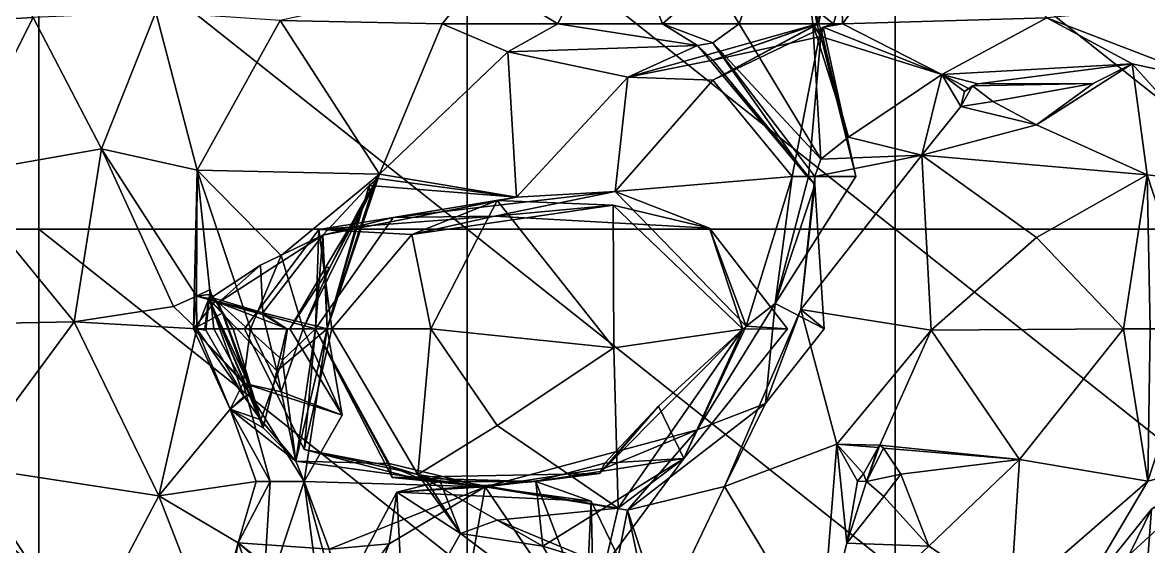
# Model space of a CAD drawing. Extents: x 290083 to 295691, y 4553739 to 4561622.
# Drawn here: x 295018.1 to 295149.6, y 4559629.9 to 4559691.1 of the extents above; entities that cross this region are included whole.
import ezdxf

# ---------------------------------------------------------------- set-up
doc = ezdxf.new("R2010")
doc.units = 0
doc.layers.add('Au_ppm_Pref_-_0_3', color=7, linetype='CONTINUOUS')

msp = doc.modelspace()

# ---------------------------------------------------------------- linework, layer by layer
at = {"layer": 'Au_ppm_Pref_-_0_3'}
for points in [[(295108.16, 4559709.16, 1875.2), (295098.71, 4559696.08, 1878.55), (295101.76, 4559690.91, 1878.26)], [(295108.16, 4559709.16, 1875.2), (295101.76, 4559690.91, 1878.26), (295110.38, 4559690.91, 1876.83)], [(295110.92, 4559691.46, 1870.89), (295108.16, 4559709.16, 1875.2), (295110.86, 4559690.91, 1871.1)], [(295110.38, 4559690.91, 1876.83), (295110.86, 4559690.91, 1871.1), (295108.16, 4559709.16, 1875.2)], [(295113.86, 4559690.91, 1870.89), (295126.41, 4559708.21, 1871.46), (295113.75, 4559694.36, 1870.89)], [(295113.86, 4559690.91, 1870.89), (295137.72, 4559691.59, 1871.8), (295126.41, 4559708.21, 1871.46)], [(295020, 4559706.61, 1878.45), (295020, 4559666.93, 1883.11), (294970, 4559666.93, 1874.71)], [(294971.25, 4559706.61, 1863.97), (295020, 4559706.61, 1878.45), (294970, 4559666.93, 1874.71)], [(295020, 4559706.61, 1878.45), (295070, 4559706.61, 1882.88), (295070, 4559666.93, 1893.68)], [(295070, 4559666.93, 1893.68), (295020, 4559666.93, 1883.11), (295020, 4559706.61, 1878.45)], [(295070, 4559706.61, 1882.88), (295120, 4559706.61, 1879.09), (295120, 4559666.93, 1892.33)], [(295120, 4559666.93, 1892.33), (295070, 4559666.93, 1893.68), (295070, 4559706.61, 1882.88)], [(295120, 4559706.61, 1879.09), (295170, 4559706.61, 1889.32), (295170, 4559666.93, 1887.9)], [(295170, 4559666.93, 1887.9), (295120, 4559666.93, 1892.33), (295120, 4559706.61, 1879.09)], [(295087.45, 4559704.85, 1876.02), (295071.58, 4559696.44, 1877.76), (295080.62, 4559690.91, 1880.18)], [(295080.62, 4559690.91, 1880.18), (295092.81, 4559690.91, 1879.6), (295087.45, 4559704.85, 1876.02)], [(295087.45, 4559704.85, 1876.02), (295092.81, 4559690.91, 1879.6), (295098.71, 4559696.08, 1878.55)], [(295019.33, 4559691.63, 1865.77), (295012.73, 4559701.17, 1863.47), (295006.25, 4559690.91, 1859.58)], [(295067.1, 4559690.91, 1879.85), (295071.58, 4559696.44, 1877.76), (295048.18, 4559691.3, 1876.86)], [(295080.62, 4559690.91, 1880.18), (295071.58, 4559696.44, 1877.76), (295067.1, 4559690.91, 1879.85)], [(295101.76, 4559690.91, 1878.26), (295098.71, 4559696.08, 1878.55), (295092.81, 4559690.91, 1879.6)], [(295020.95, 4559693.14, 1852.82), (295003.11, 4559687.31, 1854.47), (295023.41, 4559693.88, 1853.16)], [(295003.11, 4559687.31, 1854.47), (295012.93, 4559692.42, 1857.06), (295023.41, 4559693.88, 1853.16)], [(295113.75, 4559694.36, 1870.89), (295111.31, 4559692.07, 1870.5), (295112.8, 4559690.91, 1870.18)], [(295113.86, 4559690.91, 1870.89), (295113.75, 4559694.36, 1870.89), (295112.8, 4559690.91, 1870.18)], [(295020.95, 4559693.14, 1852.82), (295015.11, 4559691.68, 1849.06), (295003.11, 4559687.31, 1854.47)], [(295033.66, 4559692.27, 1871.47), (295019.33, 4559691.63, 1865.77), (295027.31, 4559676.31, 1870.07)], [(295027.31, 4559676.31, 1870.07), (295038.49, 4559673.8, 1875.28), (295033.66, 4559692.27, 1871.47)], [(295033.66, 4559692.27, 1871.47), (295038.49, 4559673.8, 1875.28), (295048.18, 4559691.3, 1876.86)], [(295110.92, 4559691.46, 1870.89), (295111.06, 4559690.91, 1870.77), (295111.31, 4559692.07, 1870.5)], [(295111.31, 4559692.07, 1870.5), (295111.06, 4559690.91, 1870.77), (295112.8, 4559690.91, 1870.18)], [(295137.72, 4559691.59, 1871.8), (295156.97, 4559684.21, 1870.89), (295154.1, 4559693.06, 1865.71)], [(295010.01, 4559673.27, 1865.87), (295019.33, 4559691.63, 1865.77), (295006.25, 4559690.91, 1859.58)], [(295010.01, 4559673.27, 1865.87), (295027.31, 4559676.31, 1870.07), (295019.33, 4559691.63, 1865.77)], [(295048.18, 4559691.3, 1876.86), (295038.49, 4559673.8, 1875.28), (295059.79, 4559673.34, 1877.34)], [(295067.1, 4559690.91, 1879.85), (295048.18, 4559691.3, 1876.86), (295059.79, 4559673.34, 1877.34)], [(295074.76, 4559687.62, 1877.34), (295067.1, 4559690.91, 1879.85), (295059.79, 4559673.34, 1877.34)], [(295074.76, 4559687.62, 1877.34), (295080.62, 4559690.91, 1880.18), (295067.1, 4559690.91, 1879.85)], [(295080.62, 4559690.91, 1880.18), (295074.76, 4559687.62, 1877.34), (295096.9, 4559688.36, 1876.83)], [(295080.62, 4559690.91, 1880.18), (295096.9, 4559688.36, 1876.83), (295092.81, 4559690.91, 1879.6)], [(295098.71, 4559686.64, 1875.4), (295088.76, 4559684.69, 1871.71), (295110.91, 4559690.91, 1870.89)], [(295110.91, 4559690.91, 1870.89), (295088.76, 4559684.69, 1871.71), (295098.71, 4559684.32, 1867.14)], [(295098.71, 4559688.67, 1877.58), (295092.81, 4559690.91, 1879.6), (295096.9, 4559688.36, 1876.83)], [(295098.71, 4559688.67, 1877.58), (295101.76, 4559690.91, 1878.26), (295092.81, 4559690.91, 1879.6)], [(295098.71, 4559688.67, 1877.58), (295111.31, 4559675.11, 1877.5), (295101.76, 4559690.91, 1878.26)], [(295111.31, 4559689.4, 1871.39), (295098.71, 4559686.64, 1875.4), (295110.86, 4559690.91, 1871.1)], [(295098.71, 4559686.64, 1875.4), (295110.91, 4559690.91, 1870.89), (295110.86, 4559690.91, 1871.1)], [(295110.91, 4559690.91, 1870.89), (295098.71, 4559684.32, 1867.14), (295111.06, 4559690.91, 1870.77)], [(295111.31, 4559690.35, 1870.7), (295111.06, 4559690.91, 1870.77), (295098.71, 4559684.32, 1867.14)], [(295111.31, 4559675.11, 1877.5), (295110.38, 4559690.91, 1876.83), (295101.76, 4559690.91, 1878.26)], [(295111.31, 4559675.11, 1877.5), (295114.54, 4559677.67, 1876.83), (295110.38, 4559690.91, 1876.83)], [(295111.31, 4559689.4, 1871.39), (295110.86, 4559690.91, 1871.1), (295110.38, 4559690.91, 1876.83)], [(295111.31, 4559689.4, 1871.39), (295110.38, 4559690.91, 1876.83), (295114.54, 4559677.67, 1876.83)], [(295110.92, 4559691.46, 1870.89), (295110.86, 4559690.91, 1871.1), (295110.91, 4559690.91, 1870.89)], [(295110.92, 4559691.46, 1870.89), (295110.91, 4559690.91, 1870.89), (295111.06, 4559690.91, 1870.77)], [(295112.8, 4559690.91, 1870.18), (295111.06, 4559690.91, 1870.77), (295111.31, 4559690.35, 1870.7)], [(295111.59, 4559690.51, 1870.89), (295112.8, 4559690.91, 1870.18), (295111.31, 4559690.35, 1870.7)], [(295113.86, 4559690.91, 1870.89), (295111.59, 4559690.51, 1870.89), (295125.46, 4559684.99, 1875.58)], [(295113.86, 4559690.91, 1870.89), (295112.8, 4559690.91, 1870.18), (295111.59, 4559690.51, 1870.89)], [(295113.86, 4559690.91, 1870.89), (295125.46, 4559684.99, 1875.58), (295137.72, 4559691.59, 1871.8)], [(295137.72, 4559691.59, 1871.8), (295125.46, 4559684.99, 1875.58), (295147.67, 4559686.22, 1875.94)], [(295137.72, 4559691.59, 1871.8), (295147.67, 4559686.22, 1875.94), (295156.97, 4559684.21, 1870.89)], [(295111.31, 4559690.35, 1870.7), (295098.71, 4559684.32, 1867.14), (295107.96, 4559673.09, 1866.53)], [(295111.31, 4559689.4, 1871.39), (295109.89, 4559673.09, 1876.16), (295098.71, 4559686.64, 1875.4)], [(295111.31, 4559690.35, 1870.7), (295107.96, 4559673.09, 1866.53), (295115.41, 4559673.09, 1870.89)], [(295111.31, 4559689.4, 1871.39), (295115.41, 4559673.09, 1870.89), (295109.89, 4559673.09, 1876.16)], [(295111.31, 4559689.4, 1871.39), (295125.46, 4559684.99, 1875.58), (295111.59, 4559690.51, 1870.89)], [(295111.31, 4559689.4, 1871.39), (295111.59, 4559690.51, 1870.89), (295115.41, 4559673.09, 1870.89)], [(295111.31, 4559690.35, 1870.7), (295115.41, 4559673.09, 1870.89), (295111.59, 4559690.51, 1870.89)], [(295111.31, 4559689.4, 1871.39), (295114.54, 4559677.67, 1876.83), (295125.46, 4559684.99, 1875.58)], [(295074.76, 4559687.62, 1877.34), (295088.76, 4559684.69, 1871.71), (295096.9, 4559688.36, 1876.83)], [(295098.71, 4559686.64, 1875.4), (295096.9, 4559688.36, 1876.83), (295088.76, 4559684.69, 1871.71)], [(295098.71, 4559688.67, 1877.58), (295096.9, 4559688.36, 1876.83), (295109.73, 4559673.09, 1876.83)], [(295109.73, 4559673.09, 1876.83), (295096.9, 4559688.36, 1876.83), (295098.71, 4559686.64, 1875.4)], [(295098.71, 4559688.67, 1877.58), (295110.62, 4559673.09, 1877.15), (295111.31, 4559675.11, 1877.5)], [(295098.71, 4559688.67, 1877.58), (295109.73, 4559673.09, 1876.83), (295110.62, 4559673.09, 1877.15)], [(295074.76, 4559687.62, 1877.34), (295059.79, 4559673.34, 1877.34), (295075.78, 4559670.65, 1871.12)], [(295074.76, 4559687.62, 1877.34), (295075.78, 4559670.65, 1871.12), (295088.76, 4559684.69, 1871.71)], [(295109.73, 4559673.09, 1876.83), (295098.71, 4559686.64, 1875.4), (295109.89, 4559673.09, 1876.16)], [(295129.65, 4559683.91, 1876.27), (295147.67, 4559686.22, 1875.94), (295125.46, 4559684.99, 1875.58)], [(295129.65, 4559683.91, 1876.27), (295143.12, 4559683.93, 1876.83), (295147.67, 4559686.22, 1875.94)], [(295143.12, 4559683.93, 1876.83), (295136.51, 4559679.09, 1878.83), (295147.67, 4559686.22, 1875.94)], [(295149.44, 4559673.28, 1882.99), (295147.67, 4559686.22, 1875.94), (295136.51, 4559679.09, 1878.83)], [(295149.44, 4559673.28, 1882.99), (295160.37, 4559672.07, 1876.76), (295147.67, 4559686.22, 1875.94)], [(295156.97, 4559684.21, 1870.89), (295147.67, 4559686.22, 1875.94), (295160.37, 4559672.07, 1876.76)], [(295088.76, 4559684.69, 1871.71), (295075.78, 4559670.65, 1871.12), (295087.31, 4559671.31, 1865.11)], [(295088.76, 4559684.69, 1871.71), (295087.31, 4559671.31, 1865.11), (295098.71, 4559684.32, 1867.14)], [(295098.71, 4559684.32, 1867.14), (295087.31, 4559671.31, 1865.11), (295107.96, 4559673.09, 1866.53)], [(295125.46, 4559684.99, 1875.58), (295114.54, 4559677.67, 1876.83), (295123.13, 4559675.56, 1882.93)], [(295123.13, 4559675.56, 1882.93), (295127.68, 4559681.23, 1878.17), (295125.46, 4559684.99, 1875.58)], [(295125.46, 4559684.99, 1875.58), (295127.68, 4559681.23, 1878.17), (295128.08, 4559682.98, 1876.81)], [(295128.08, 4559682.98, 1876.81), (295128.64, 4559683.29, 1876.52), (295125.46, 4559684.99, 1875.58)], [(295128.64, 4559683.29, 1876.52), (295129.65, 4559683.91, 1876.27), (295125.46, 4559684.99, 1875.58)], [(295128.08, 4559682.98, 1876.81), (295127.68, 4559681.23, 1878.17), (295129.02, 4559683.67, 1876.83)], [(295131.39, 4559681.82, 1877.33), (295129.02, 4559683.67, 1876.83), (295127.68, 4559681.23, 1878.17)], [(295128.64, 4559683.29, 1876.52), (295128.08, 4559682.98, 1876.81), (295129.02, 4559683.67, 1876.83)], [(295129.65, 4559683.91, 1876.27), (295128.64, 4559683.29, 1876.52), (295129.02, 4559683.67, 1876.83)], [(295143.12, 4559683.93, 1876.83), (295129.02, 4559683.67, 1876.83), (295131.39, 4559681.82, 1877.33)], [(295143.12, 4559683.93, 1876.83), (295129.65, 4559683.91, 1876.27), (295129.02, 4559683.67, 1876.83)], [(295131.39, 4559681.82, 1877.33), (295136.51, 4559679.09, 1878.83), (295143.12, 4559683.93, 1876.83)], [(295127.68, 4559681.23, 1878.17), (295136.51, 4559679.09, 1878.83), (295131.39, 4559681.82, 1877.33)], [(295123.13, 4559675.56, 1882.93), (295136.51, 4559679.09, 1878.83), (295127.68, 4559681.23, 1878.17)], [(295149.44, 4559673.28, 1882.99), (295136.51, 4559679.09, 1878.83), (295123.13, 4559675.56, 1882.93)], [(295114.54, 4559677.67, 1876.83), (295111.31, 4559675.11, 1877.5), (295123.13, 4559675.56, 1882.93)], [(295010.01, 4559673.27, 1865.87), (295024.1, 4559656.1, 1866.3), (295027.31, 4559676.31, 1870.07)], [(295035.71, 4559657.9, 1870.01), (295027.31, 4559676.31, 1870.07), (295024.1, 4559656.1, 1866.3)], [(295038.49, 4559673.8, 1875.28), (295027.31, 4559676.31, 1870.07), (295038.41, 4559659.09, 1870.89)], [(295038.41, 4559659.09, 1870.89), (295027.31, 4559676.31, 1870.07), (295035.71, 4559657.9, 1870.01)], [(295108.99, 4559657.55, 1883.37), (295124.2, 4559655.15, 1888.88), (295123.13, 4559675.56, 1882.93)], [(295108.99, 4559657.55, 1883.37), (295123.13, 4559675.56, 1882.93), (295110.62, 4559673.09, 1877.15)], [(295111.31, 4559675.11, 1877.5), (295110.62, 4559673.09, 1877.15), (295123.13, 4559675.56, 1882.93)], [(295149.44, 4559673.28, 1882.99), (295123.13, 4559675.56, 1882.93), (295136.51, 4559665.97, 1886.33)], [(295123.13, 4559675.56, 1882.93), (295124.2, 4559655.15, 1888.88), (295136.51, 4559665.97, 1886.33)], [(295038.49, 4559673.8, 1875.28), (295038.07, 4559655.28, 1872), (295040.44, 4559655.28, 1876.83)], [(295038.07, 4559655.28, 1872), (295038.49, 4559673.8, 1875.28), (295038.41, 4559659.09, 1870.89)], [(295059.79, 4559673.34, 1877.34), (295038.49, 4559673.8, 1875.28), (295048.31, 4559663.86, 1879.69)], [(295038.49, 4559673.8, 1875.28), (295040.44, 4559655.28, 1876.83), (295044.73, 4559655.28, 1878.51)], [(295038.49, 4559673.8, 1875.28), (295044.73, 4559655.28, 1878.51), (295048.31, 4559663.86, 1879.69)], [(295010.01, 4559673.27, 1865.87), (294997.33, 4559655.59, 1865.79), (295024.1, 4559656.1, 1866.3)], [(295059.79, 4559673.34, 1877.34), (295048.31, 4559663.86, 1879.69), (295050.87, 4559655.28, 1878.03)], [(295059.79, 4559673.34, 1877.34), (295050.87, 4559655.28, 1878.03), (295053.98, 4559662.46, 1877.43)], [(295053.67, 4559655.28, 1874.3), (295059.79, 4559673.34, 1877.34), (295057.65, 4559669.42, 1877.15)], [(295058.63, 4559670.57, 1876.6), (295059.79, 4559673.34, 1877.34), (295053.67, 4559655.28, 1874.3)], [(295053.98, 4559662.46, 1877.43), (295057.23, 4559668.93, 1877.21), (295059.79, 4559673.34, 1877.34)], [(295057.65, 4559669.42, 1877.15), (295059.79, 4559673.34, 1877.34), (295057.23, 4559668.93, 1877.21)], [(295075.78, 4559670.65, 1871.12), (295059.58, 4559672.85, 1876.84), (295058.57, 4559672.03, 1876.15)], [(295059.58, 4559672.85, 1876.84), (295058.63, 4559670.57, 1876.6), (295058.57, 4559672.03, 1876.15)], [(295059.79, 4559673.34, 1877.34), (295058.63, 4559670.57, 1876.6), (295059.41, 4559672.76, 1877.01)], [(295058.63, 4559670.57, 1876.6), (295059.58, 4559672.85, 1876.84), (295059.38, 4559672.83, 1876.96)], [(295058.63, 4559670.57, 1876.6), (295059.38, 4559672.83, 1876.96), (295059.41, 4559672.76, 1877.01)], [(295059.38, 4559672.83, 1876.96), (295059.53, 4559672.99, 1877), (295059.41, 4559672.76, 1877.01)], [(295059.43, 4559672.93, 1876.96), (295059.53, 4559672.99, 1877), (295059.38, 4559672.83, 1876.96)], [(295059.38, 4559672.83, 1876.96), (295059.58, 4559672.85, 1876.84), (295059.43, 4559672.93, 1876.96)], [(295059.46, 4559672.99, 1877.02), (295059.79, 4559673.34, 1877.34), (295059.41, 4559672.76, 1877.01)], [(295059.41, 4559672.76, 1877.01), (295059.53, 4559672.99, 1877), (295059.46, 4559672.99, 1877.02)], [(295059.58, 4559672.85, 1876.84), (295059.53, 4559672.99, 1877), (295059.43, 4559672.93, 1876.96)], [(295059.53, 4559672.99, 1877), (295059.79, 4559673.34, 1877.34), (295059.46, 4559672.99, 1877.02)], [(295059.58, 4559672.85, 1876.84), (295059.79, 4559673.34, 1877.34), (295059.53, 4559672.99, 1877)], [(295075.78, 4559670.65, 1871.12), (295059.79, 4559673.34, 1877.34), (295059.58, 4559672.85, 1876.84)], [(295102.58, 4559655.58, 1864.96), (295107.96, 4559673.09, 1866.53), (295087.31, 4559671.31, 1865.11)], [(295105.98, 4559658.24, 1871.51), (295107.96, 4559673.09, 1866.53), (295102.58, 4559655.58, 1864.96)], [(295110.61, 4559672.11, 1876.83), (295109.89, 4559673.09, 1876.16), (295105.98, 4559658.24, 1871.51)], [(295109.89, 4559673.09, 1876.16), (295115.41, 4559673.09, 1870.89), (295105.98, 4559658.24, 1871.51)], [(295105.98, 4559658.24, 1871.51), (295115.41, 4559673.09, 1870.89), (295107.96, 4559673.09, 1866.53)], [(295108.99, 4559657.55, 1883.37), (295110.62, 4559673.09, 1877.15), (295110.61, 4559672.11, 1876.83)], [(295110.62, 4559673.09, 1877.15), (295109.73, 4559673.09, 1876.83), (295110.61, 4559672.11, 1876.83)], [(295109.73, 4559673.09, 1876.83), (295109.89, 4559673.09, 1876.16), (295110.61, 4559672.11, 1876.83)], [(295149.44, 4559673.28, 1882.99), (295136.51, 4559665.97, 1886.33), (295146.68, 4559655.28, 1887.56)], [(295149.44, 4559673.28, 1882.99), (295146.68, 4559655.28, 1887.56), (295149.78, 4559655.28, 1882.77)], [(295149.44, 4559673.28, 1882.99), (295149.78, 4559655.28, 1882.77), (295155.32, 4559655.28, 1879.76)], [(295149.44, 4559673.28, 1882.99), (295155.32, 4559655.28, 1879.76), (295160.37, 4559672.07, 1876.76)], [(295053.16, 4559666.24, 1870.89), (295058.57, 4559672.03, 1876.15), (295053.67, 4559655.28, 1874.3)], [(295075.78, 4559670.65, 1871.12), (295058.57, 4559672.03, 1876.15), (295053.16, 4559666.24, 1870.89)], [(295053.67, 4559655.28, 1874.3), (295058.57, 4559672.03, 1876.15), (295058.63, 4559670.57, 1876.6)], [(295061.36, 4559668.3, 1865.01), (295087.31, 4559671.31, 1865.11), (295075.78, 4559670.65, 1871.12)], [(295087.31, 4559671.31, 1865.11), (295061.36, 4559668.3, 1865.01), (295073.19, 4559668.43, 1858.56)], [(295087.31, 4559671.31, 1865.11), (295073.19, 4559668.43, 1858.56), (295098.3, 4559667.03, 1858.9)], [(295102.58, 4559655.58, 1864.96), (295087.31, 4559671.31, 1865.11), (295098.3, 4559667.03, 1858.9)], [(295110.61, 4559672.11, 1876.83), (295105.98, 4559658.24, 1871.51), (295111.69, 4559655.28, 1876.83)], [(295108.99, 4559657.55, 1883.37), (295110.61, 4559672.11, 1876.83), (295111.69, 4559655.28, 1876.83)], [(295075.78, 4559670.65, 1871.12), (295053.16, 4559666.24, 1870.89), (295061.36, 4559668.3, 1865.01)], [(295065.79, 4559655.28, 1849.43), (295073.51, 4559670.28, 1848.07), (295063.57, 4559666.31, 1854.07)], [(295063.57, 4559666.31, 1854.07), (295073.51, 4559670.28, 1848.07), (295087.08, 4559669.73, 1853.19)], [(295063.57, 4559666.31, 1854.07), (295087.08, 4559669.73, 1853.19), (295073.19, 4559668.43, 1858.56)], [(295065.79, 4559655.28, 1849.43), (295087.14, 4559653.06, 1848.96), (295073.51, 4559670.28, 1848.07)], [(295098.3, 4559667.03, 1858.9), (295073.19, 4559668.43, 1858.56), (295087.08, 4559669.73, 1853.19)], [(295087.08, 4559669.73, 1853.19), (295073.51, 4559670.28, 1848.07), (295087.14, 4559653.06, 1848.96)], [(295098.3, 4559667.03, 1858.9), (295087.08, 4559669.73, 1853.19), (295102.21, 4559655.25, 1852.54)], [(295087.08, 4559669.73, 1853.19), (295087.14, 4559653.06, 1848.96), (295102.21, 4559655.25, 1852.54)], [(295053.16, 4559666.24, 1870.89), (295052.3, 4559655.28, 1865.01), (295061.36, 4559668.3, 1865.01)], [(295061.36, 4559668.3, 1865.01), (295052.3, 4559655.28, 1865.01), (295052.71, 4559666.88, 1859.01)], [(295061.36, 4559668.3, 1865.01), (295052.71, 4559666.88, 1859.01), (295073.19, 4559668.43, 1858.56)], [(295073.19, 4559668.43, 1858.56), (295052.71, 4559666.88, 1859.01), (295063.57, 4559666.31, 1854.07)], [(295053.67, 4559655.28, 1874.3), (295057.65, 4559669.42, 1877.15), (295053.46, 4559662.46, 1877.03)], [(295053.46, 4559662.46, 1877.03), (295057.65, 4559669.42, 1877.15), (295053.98, 4559662.46, 1877.43)], [(295057.65, 4559669.42, 1877.15), (295057.23, 4559668.93, 1877.21), (295053.98, 4559662.46, 1877.43)], [(294970, 4559666.93, 1874.71), (295020, 4559666.93, 1883.11), (295020, 4559627.24, 1884.66)], [(295020, 4559627.24, 1884.66), (294970, 4559627.24, 1877.68), (294970, 4559666.93, 1874.71)], [(295020, 4559666.93, 1883.11), (295070, 4559666.93, 1893.68), (295070, 4559627.24, 1888.21)], [(295070, 4559627.24, 1888.21), (295020, 4559627.24, 1884.66), (295020, 4559666.93, 1883.11)], [(295052.3, 4559655.28, 1865.01), (295044.01, 4559655.28, 1859.01), (295052.71, 4559666.88, 1859.01)], [(295052.71, 4559666.88, 1859.01), (295044.01, 4559655.28, 1859.01), (295054.22, 4559655.28, 1853.85)], [(295052.71, 4559666.88, 1859.01), (295054.22, 4559655.28, 1853.85), (295063.57, 4559666.31, 1854.07)], [(295070, 4559666.93, 1893.68), (295120, 4559666.93, 1892.33), (295120, 4559627.24, 1892)], [(295120, 4559627.24, 1892), (295070, 4559627.24, 1888.21), (295070, 4559666.93, 1893.68)], [(295107.44, 4559655.28, 1859.01), (295102.58, 4559655.58, 1864.96), (295098.3, 4559667.03, 1858.9)], [(295098.3, 4559667.03, 1858.9), (295102.21, 4559655.25, 1852.54), (295107.44, 4559655.28, 1859.01)], [(295120, 4559666.93, 1892.33), (295170, 4559666.93, 1887.9), (295170, 4559627.24, 1893.94)], [(295170, 4559627.24, 1893.94), (295120, 4559627.24, 1892), (295120, 4559666.93, 1892.33)], [(295040.98, 4559658.38, 1869.8), (295053.16, 4559666.24, 1870.89), (295045.89, 4559662.72, 1870.89)], [(295052.3, 4559655.28, 1865.01), (295053.16, 4559666.24, 1870.89), (295040.98, 4559658.38, 1869.8)], [(295045.89, 4559662.72, 1870.89), (295053.16, 4559666.24, 1870.89), (295046.15, 4559657.15, 1872.62)], [(295053.16, 4559666.24, 1870.89), (295053.67, 4559655.28, 1874.3), (295046.15, 4559657.15, 1872.62)], [(295065.79, 4559655.28, 1849.43), (295063.57, 4559666.31, 1854.07), (295054.22, 4559655.28, 1853.85)], [(295124.2, 4559655.15, 1888.88), (295146.68, 4559655.28, 1887.56), (295136.51, 4559665.97, 1886.33)], [(295048.31, 4559663.86, 1879.69), (295044.73, 4559655.28, 1878.51), (295050.87, 4559655.28, 1878.03)], [(295040.17, 4559658.95, 1870.34), (295040.98, 4559658.38, 1869.8), (295045.89, 4559662.72, 1870.89)], [(295040.17, 4559658.95, 1870.34), (295045.89, 4559662.72, 1870.89), (295046.15, 4559657.15, 1872.62)], [(295049.29, 4559655.28, 1876.83), (295053.98, 4559662.46, 1877.43), (295050.87, 4559655.28, 1878.03)], [(295049.29, 4559655.28, 1876.83), (295053.46, 4559662.46, 1877.03), (295053.98, 4559662.46, 1877.43)], [(295053.67, 4559655.28, 1874.3), (295053.46, 4559662.46, 1877.03), (295049.29, 4559655.28, 1876.83)], [(295038.41, 4559659.09, 1870.89), (295035.71, 4559657.9, 1870.01), (295038.45, 4559655.28, 1869.6)], [(295040.62, 4559658.54, 1871.38), (295038.07, 4559655.28, 1872), (295038.41, 4559659.09, 1870.89)], [(295038.41, 4559659.09, 1870.89), (295039.88, 4559658.81, 1870.34), (295040.02, 4559659.87, 1870.89)], [(295040.02, 4559659.87, 1870.89), (295040.11, 4559659.35, 1871.06), (295038.41, 4559659.09, 1870.89)], [(295040.11, 4559659.35, 1871.06), (295040.62, 4559658.54, 1871.38), (295038.41, 4559659.09, 1870.89)], [(295038.41, 4559659.09, 1870.89), (295039.81, 4559658.7, 1870.3), (295039.81, 4559658.71, 1870.3)], [(295038.45, 4559655.28, 1869.6), (295039.81, 4559658.7, 1870.3), (295038.41, 4559659.09, 1870.89)], [(295039.81, 4559658.71, 1870.3), (295039.84, 4559658.76, 1870.32), (295038.41, 4559659.09, 1870.89)], [(295039.84, 4559658.76, 1870.32), (295039.88, 4559658.81, 1870.34), (295038.41, 4559659.09, 1870.89)], [(295040.11, 4559659.35, 1871.06), (295040.02, 4559659.87, 1870.89), (295039.88, 4559658.72, 1870.32)], [(295040.02, 4559659.87, 1870.89), (295039.88, 4559658.81, 1870.34), (295039.88, 4559658.72, 1870.32)], [(295040.62, 4559658.54, 1871.38), (295040.11, 4559659.35, 1871.06), (295039.88, 4559658.72, 1870.32)], [(295035.71, 4559657.9, 1870.01), (295024.1, 4559656.1, 1866.3), (295038.45, 4559655.28, 1869.6)], [(295040.62, 4559658.54, 1871.38), (295041.49, 4559657.15, 1871.93), (295038.07, 4559655.28, 1872)], [(295039.38, 4559655.28, 1869.29), (295039.81, 4559658.7, 1870.3), (295038.45, 4559655.28, 1869.6)], [(295039.81, 4559658.7, 1870.3), (295039.38, 4559655.28, 1869.29), (295039.51, 4559655.12, 1869.29)], [(295039.81, 4559658.7, 1870.3), (295039.51, 4559655.12, 1869.29), (295039.88, 4559658.72, 1870.32)], [(295039.51, 4559655.12, 1869.29), (295043.95, 4559647.43, 1869.93), (295039.88, 4559658.72, 1870.32)], [(295039.84, 4559658.76, 1870.32), (295039.81, 4559658.71, 1870.3), (295039.88, 4559658.72, 1870.32)], [(295039.81, 4559658.71, 1870.3), (295039.81, 4559658.7, 1870.3), (295039.88, 4559658.72, 1870.32)], [(295039.88, 4559658.81, 1870.34), (295039.84, 4559658.76, 1870.32), (295039.88, 4559658.72, 1870.32)], [(295040.96, 4559658.38, 1869.81), (295040.17, 4559658.95, 1870.34), (295039.88, 4559658.72, 1870.32)], [(295040.17, 4559658.95, 1870.34), (295046.15, 4559657.15, 1872.62), (295039.88, 4559658.72, 1870.32)], [(295045.91, 4559644.65, 1870.35), (295040.96, 4559658.38, 1869.81), (295039.88, 4559658.72, 1870.32)], [(295044.89, 4559648.01, 1871.66), (295039.88, 4559658.72, 1870.32), (295046.19, 4559643.73, 1871.05)], [(295044.89, 4559648.01, 1871.66), (295041.49, 4559657.15, 1871.93), (295039.88, 4559658.72, 1870.32)], [(295047.78, 4559650.4, 1872.53), (295046.19, 4559643.73, 1871.05), (295039.88, 4559658.72, 1870.32)], [(295039.88, 4559658.72, 1870.32), (295046.16, 4559656.97, 1872.68), (295047.78, 4559650.4, 1872.53)], [(295046.15, 4559657.15, 1872.62), (295046.16, 4559656.97, 1872.68), (295039.88, 4559658.72, 1870.32)], [(295043.95, 4559647.43, 1869.93), (295045.91, 4559644.65, 1870.35), (295039.88, 4559658.72, 1870.32)], [(295041.49, 4559657.15, 1871.93), (295040.62, 4559658.54, 1871.38), (295039.88, 4559658.72, 1870.32)], [(295040.96, 4559658.38, 1869.81), (295040.98, 4559658.38, 1869.8), (295040.17, 4559658.95, 1870.34)], [(295040.96, 4559658.38, 1869.81), (295049.05, 4559655.28, 1866.09), (295040.98, 4559658.38, 1869.8)], [(295048.44, 4559651.64, 1867.29), (295049.05, 4559655.28, 1866.09), (295040.96, 4559658.38, 1869.81)], [(295045.91, 4559644.65, 1870.35), (295048.44, 4559651.64, 1867.29), (295040.96, 4559658.38, 1869.81)], [(295049.05, 4559655.28, 1866.09), (295052.3, 4559655.28, 1865.01), (295040.98, 4559658.38, 1869.8)], [(295096.89, 4559643.48, 1872.04), (295104.85, 4559646.58, 1876.83), (295105.98, 4559658.24, 1871.51)], [(295096.89, 4559643.48, 1872.04), (295105.98, 4559658.24, 1871.51), (295102.58, 4559655.58, 1864.96)], [(295104.85, 4559646.58, 1876.83), (295111.69, 4559655.28, 1876.83), (295105.98, 4559658.24, 1871.51)], [(295041.49, 4559657.15, 1871.93), (295042.69, 4559655.28, 1872.68), (295038.07, 4559655.28, 1872)], [(295042.69, 4559655.28, 1872.68), (295041.49, 4559657.15, 1871.93), (295044.89, 4559648.01, 1871.66)], [(295046.15, 4559657.15, 1872.62), (295048.94, 4559655.28, 1873.6), (295046.16, 4559656.97, 1872.68)], [(295053.67, 4559655.28, 1874.3), (295048.94, 4559655.28, 1873.6), (295046.15, 4559657.15, 1872.62)], [(295048.94, 4559655.28, 1873.6), (295047.78, 4559650.4, 1872.53), (295046.16, 4559656.97, 1872.68)], [(295100.07, 4559636.86, 1882.61), (295113.18, 4559641.82, 1886.37), (295108.99, 4559657.55, 1883.37)], [(295108.99, 4559657.55, 1883.37), (295104.85, 4559646.58, 1876.83), (295100.07, 4559636.86, 1882.61)], [(295108.99, 4559657.55, 1883.37), (295111.69, 4559655.28, 1876.83), (295104.85, 4559646.58, 1876.83)], [(295108.99, 4559657.55, 1883.37), (295113.18, 4559641.82, 1886.37), (295124.2, 4559655.15, 1888.88)], [(295024.1, 4559656.1, 1866.3), (294997.33, 4559655.59, 1865.79), (295011.62, 4559639.21, 1864.14)], [(295033.99, 4559635.78, 1866.27), (295024.1, 4559656.1, 1866.3), (295011.62, 4559639.21, 1864.14)], [(295033.99, 4559635.78, 1866.27), (295038.45, 4559655.28, 1869.6), (295024.1, 4559656.1, 1866.3)], [(295033.99, 4559635.78, 1866.27), (295042.34, 4559645.91, 1870.89), (295038.45, 4559655.28, 1869.6)], [(295042.69, 4559655.28, 1872.68), (295044.89, 4559648.01, 1871.66), (295038.07, 4559655.28, 1872)], [(295042.34, 4559645.91, 1870.89), (295038.07, 4559655.28, 1872), (295044.89, 4559648.01, 1871.66)], [(295042.34, 4559645.91, 1870.89), (295043.84, 4559648.96, 1876.83), (295038.07, 4559655.28, 1872)], [(295040.44, 4559655.28, 1876.83), (295038.07, 4559655.28, 1872), (295043.84, 4559648.96, 1876.83)], [(295038.45, 4559655.28, 1869.6), (295039.51, 4559655.12, 1869.29), (295039.38, 4559655.28, 1869.29)], [(295038.45, 4559655.28, 1869.6), (295043.95, 4559647.43, 1869.93), (295039.51, 4559655.12, 1869.29)], [(295042.34, 4559645.91, 1870.89), (295043.95, 4559647.43, 1869.93), (295038.45, 4559655.28, 1869.6)], [(295043.84, 4559648.96, 1876.83), (295044.73, 4559655.28, 1878.51), (295040.44, 4559655.28, 1876.83)], [(295043.84, 4559648.96, 1876.83), (295048.31, 4559647.95, 1879.27), (295044.73, 4559655.28, 1878.51)], [(295052.3, 4559655.28, 1865.01), (295050.96, 4559641.21, 1859.01), (295044.01, 4559655.28, 1859.01)], [(295044.01, 4559655.28, 1859.01), (295050.96, 4559641.21, 1859.01), (295054.22, 4559655.28, 1853.85)], [(295048.31, 4559647.95, 1879.27), (295050.87, 4559655.28, 1878.03), (295044.73, 4559655.28, 1878.51)], [(295053.67, 4559655.28, 1874.3), (295047.78, 4559650.4, 1872.53), (295048.94, 4559655.28, 1873.6)], [(295049.99, 4559639.83, 1870.89), (295047.78, 4559650.4, 1872.53), (295053.67, 4559655.28, 1874.3)], [(295055.43, 4559645.21, 1876.83), (295050.87, 4559655.28, 1878.03), (295048.31, 4559647.95, 1879.27)], [(295052.3, 4559655.28, 1865.01), (295049.05, 4559655.28, 1866.09), (295048.44, 4559651.64, 1867.29)], [(295049.99, 4559639.83, 1870.89), (295052.3, 4559655.28, 1865.01), (295048.44, 4559651.64, 1867.29)], [(295053.67, 4559655.28, 1874.3), (295049.29, 4559655.28, 1876.83), (295055.43, 4559645.21, 1876.83)], [(295055.43, 4559645.21, 1876.83), (295049.29, 4559655.28, 1876.83), (295050.87, 4559655.28, 1878.03)], [(295060.91, 4559639.56, 1865.65), (295052.3, 4559655.28, 1865.01), (295049.99, 4559639.83, 1870.89)], [(295053.67, 4559655.28, 1874.3), (295050.98, 4559637.46, 1872.15), (295049.99, 4559639.83, 1870.89)], [(295060.91, 4559639.31, 1864.33), (295050.96, 4559641.21, 1859.01), (295052.3, 4559655.28, 1865.01)], [(295050.96, 4559641.21, 1859.01), (295064.25, 4559638.27, 1853.77), (295054.22, 4559655.28, 1853.85)], [(295053.67, 4559655.28, 1874.3), (295055.43, 4559645.21, 1876.83), (295050.98, 4559637.46, 1872.15)], [(295060.91, 4559639.56, 1865.65), (295061.25, 4559637.93, 1864.95), (295052.3, 4559655.28, 1865.01)], [(295061.25, 4559637.93, 1864.95), (295060.91, 4559639.31, 1864.33), (295052.3, 4559655.28, 1865.01)], [(295065.79, 4559655.28, 1849.43), (295054.22, 4559655.28, 1853.85), (295064.25, 4559638.27, 1853.77)], [(295065.79, 4559655.28, 1849.43), (295064.25, 4559638.27, 1853.77), (295073.51, 4559644.01, 1849.31)], [(295065.79, 4559655.28, 1849.43), (295073.51, 4559644.01, 1849.31), (295087.14, 4559653.06, 1848.96)], [(295102.58, 4559655.58, 1864.96), (295092.34, 4559646.27, 1864.95), (295086.11, 4559639.02, 1865.47)], [(295102.58, 4559655.58, 1864.96), (295086.11, 4559639.02, 1865.47), (295096.89, 4559643.48, 1872.04)], [(295087.14, 4559653.06, 1848.96), (295087.64, 4559634.34, 1852.02), (295102.21, 4559655.25, 1852.54)], [(295095.33, 4559640.16, 1858.54), (295102.21, 4559655.25, 1852.54), (295087.64, 4559634.34, 1852.02)], [(295095.33, 4559640.16, 1858.54), (295092.34, 4559646.27, 1864.95), (295102.58, 4559655.58, 1864.96)], [(295095.33, 4559640.16, 1858.54), (295102.58, 4559655.58, 1864.96), (295107.44, 4559655.28, 1859.01)], [(295095.33, 4559640.16, 1858.54), (295107.44, 4559655.28, 1859.01), (295102.21, 4559655.25, 1852.54)], [(295124.2, 4559655.15, 1888.88), (295113.18, 4559641.82, 1886.37), (295118.22, 4559641.7, 1886.54)], [(295124.2, 4559655.15, 1888.88), (295118.22, 4559641.7, 1886.54), (295134.51, 4559640.04, 1886.9)], [(295124.2, 4559655.15, 1888.88), (295134.51, 4559640.04, 1886.9), (295146.68, 4559655.28, 1887.56)], [(295149.5, 4559637.49, 1882.79), (295146.68, 4559655.28, 1887.56), (295134.51, 4559640.04, 1886.9)], [(295149.5, 4559637.49, 1882.79), (295149.78, 4559655.28, 1882.77), (295146.68, 4559655.28, 1887.56)], [(295159.6, 4559640.1, 1875.62), (295155.32, 4559655.28, 1879.76), (295149.5, 4559637.49, 1882.79)], [(295155.32, 4559655.28, 1879.76), (295149.78, 4559655.28, 1882.77), (295149.5, 4559637.49, 1882.79)], [(295087.14, 4559653.06, 1848.96), (295073.51, 4559644.01, 1849.31), (295087.64, 4559634.34, 1852.02)], [(295049.99, 4559639.83, 1870.89), (295048.44, 4559651.64, 1867.29), (295045.91, 4559644.65, 1870.35)], [(295049.99, 4559639.83, 1870.89), (295046.19, 4559643.73, 1871.05), (295047.78, 4559650.4, 1872.53)], [(295042.34, 4559645.91, 1870.89), (295047.02, 4559637.46, 1871.49), (295043.84, 4559648.96, 1876.83)], [(295050.98, 4559637.46, 1872.15), (295055.43, 4559645.21, 1876.83), (295043.84, 4559648.96, 1876.83)], [(295050.98, 4559637.46, 1872.15), (295043.84, 4559648.96, 1876.83), (295047.02, 4559637.46, 1871.49)], [(295055.43, 4559645.21, 1876.83), (295048.31, 4559647.95, 1879.27), (295043.84, 4559648.96, 1876.83)], [(295046.19, 4559643.73, 1871.05), (295042.34, 4559645.91, 1870.89), (295044.89, 4559648.01, 1871.66)], [(295045.91, 4559644.65, 1870.35), (295043.95, 4559647.43, 1869.93), (295042.34, 4559645.91, 1870.89)], [(295033.99, 4559635.78, 1866.27), (295045.36, 4559637.46, 1870.89), (295042.34, 4559645.91, 1870.89)], [(295049.99, 4559639.83, 1870.89), (295045.91, 4559644.65, 1870.35), (295042.34, 4559645.91, 1870.89)], [(295049.99, 4559639.83, 1870.89), (295042.34, 4559645.91, 1870.89), (295046.19, 4559643.73, 1871.05)], [(295045.36, 4559637.46, 1870.89), (295047.02, 4559637.46, 1871.49), (295042.34, 4559645.91, 1870.89)], [(295086.11, 4559639.02, 1865.47), (295092.34, 4559646.27, 1864.95), (295085.46, 4559638.38, 1864.95)], [(295092.34, 4559646.27, 1864.95), (295086.11, 4559639.6, 1864.23), (295085.46, 4559638.38, 1864.95)], [(295095.33, 4559640.16, 1858.54), (295086.11, 4559639.6, 1864.23), (295092.34, 4559646.27, 1864.95)], [(295096.89, 4559643.48, 1872.04), (295088.73, 4559634.13, 1875.81), (295104.85, 4559646.58, 1876.83)], [(295100.07, 4559636.86, 1882.61), (295104.85, 4559646.58, 1876.83), (295088.73, 4559634.13, 1875.81)], [(295064.25, 4559638.27, 1853.77), (295087.64, 4559634.34, 1852.02), (295073.51, 4559644.01, 1849.31)], [(295072.12, 4559636.83, 1870.12), (295088.73, 4559634.13, 1875.81), (295096.89, 4559643.48, 1872.04)], [(295096.89, 4559643.48, 1872.04), (295086.11, 4559639.02, 1865.47), (295072.12, 4559636.83, 1870.12)], [(295060.91, 4559639.31, 1864.33), (295065.3, 4559637.46, 1859.01), (295050.96, 4559641.21, 1859.01)], [(295050.96, 4559641.21, 1859.01), (295065.3, 4559637.46, 1859.01), (295064.25, 4559638.27, 1853.77)], [(295113.18, 4559641.82, 1886.37), (295100.07, 4559636.86, 1882.61), (295111.33, 4559618.21, 1883.02)], [(295113.18, 4559641.82, 1886.37), (295111.33, 4559618.21, 1883.02), (295114.36, 4559630.26, 1884.84)], [(295113.18, 4559641.82, 1886.37), (295115.58, 4559637.52, 1885.9), (295116.3, 4559638.36, 1886.05)], [(295115.58, 4559637.52, 1885.9), (295113.18, 4559641.82, 1886.37), (295114.36, 4559630.26, 1884.84)], [(295113.18, 4559641.82, 1886.37), (295116.3, 4559638.36, 1886.05), (295116.3, 4559638.37, 1886.05)], [(295113.18, 4559641.82, 1886.37), (295116.3, 4559638.37, 1886.05), (295118.03, 4559641.42, 1886.49)], [(295118.22, 4559641.7, 1886.54), (295113.18, 4559641.82, 1886.37), (295118.03, 4559641.42, 1886.49)], [(295116.63, 4559637.46, 1886.2), (295118.03, 4559641.42, 1886.49), (295116.3, 4559638.37, 1886.05)], [(295116.63, 4559637.46, 1886.2), (295118.22, 4559641.7, 1886.54), (295118.03, 4559641.42, 1886.49)], [(295116.63, 4559637.46, 1886.2), (295118.63, 4559641.37, 1886.51), (295118.22, 4559641.7, 1886.54)], [(295118.63, 4559641.37, 1886.51), (295116.63, 4559637.46, 1886.2), (295120.66, 4559638.3, 1886.2)], [(295134.51, 4559640.04, 1886.9), (295118.22, 4559641.7, 1886.54), (295118.63, 4559641.37, 1886.51)], [(295118.63, 4559641.37, 1886.51), (295120.66, 4559638.3, 1886.2), (295134.51, 4559640.04, 1886.9)], [(295060.91, 4559639.56, 1865.65), (295049.99, 4559639.83, 1870.89), (295072.12, 4559636.83, 1870.12)], [(295072.12, 4559636.83, 1870.12), (295049.99, 4559639.83, 1870.89), (295050.98, 4559637.46, 1872.15)], [(295061.25, 4559637.93, 1864.95), (295060.91, 4559639.56, 1865.65), (295072.12, 4559636.83, 1870.12)], [(295061.25, 4559637.93, 1864.95), (295066.88, 4559637.46, 1862.13), (295060.91, 4559639.31, 1864.33)], [(295060.91, 4559639.31, 1864.33), (295066.88, 4559637.46, 1862.13), (295065.3, 4559637.46, 1859.01)], [(295095.33, 4559640.16, 1858.54), (295078.02, 4559637.46, 1861.14), (295086.11, 4559639.6, 1864.23)], [(295095.33, 4559640.16, 1858.54), (295078.84, 4559629.91, 1859.01), (295078.02, 4559637.46, 1861.14)], [(295085.46, 4559638.38, 1864.95), (295086.11, 4559639.6, 1864.23), (295078.02, 4559637.46, 1861.14)], [(295095.33, 4559640.16, 1858.54), (295086.11, 4559627.68, 1856.33), (295078.84, 4559629.91, 1859.01)], [(295095.33, 4559640.16, 1858.54), (295087.64, 4559634.34, 1852.02), (295086.11, 4559627.68, 1856.33)], [(295120.66, 4559638.3, 1886.2), (295123.91, 4559629.91, 1885.28), (295134.51, 4559640.04, 1886.9)], [(295133.48, 4559623.58, 1881.51), (295134.51, 4559640.04, 1886.9), (295123.91, 4559629.91, 1885.28)], [(295134.51, 4559640.04, 1886.9), (295133.48, 4559623.58, 1881.51), (295149.5, 4559637.49, 1882.79)], [(295149.93, 4559634.25, 1871.57), (295159.6, 4559640.1, 1875.62), (295140.98, 4559623.09, 1876.83)], [(295140.98, 4559623.09, 1876.83), (295159.6, 4559640.1, 1875.62), (295149.5, 4559637.49, 1882.79)], [(295149.93, 4559634.25, 1871.57), (295148.83, 4559619.62, 1864.87), (295159.05, 4559639.94, 1864.7)], [(295163.65, 4559616.03, 1861.13), (295159.05, 4559639.94, 1864.7), (295148.83, 4559619.62, 1864.87)], [(294999.08, 4559620.84, 1865.35), (295024.97, 4559618.63, 1863.43), (295011.62, 4559639.21, 1864.14)], [(295033.99, 4559635.78, 1866.27), (295011.62, 4559639.21, 1864.14), (295024.97, 4559618.63, 1863.43)], [(295061.25, 4559637.93, 1864.95), (295072.12, 4559636.83, 1870.12), (295085.46, 4559638.38, 1864.95)], [(295061.25, 4559637.93, 1864.95), (295085.46, 4559638.38, 1864.95), (295078.02, 4559637.46, 1861.14)], [(295065.3, 4559637.46, 1859.01), (295069.23, 4559631.41, 1859.01), (295064.25, 4559638.27, 1853.77)], [(295069.23, 4559631.41, 1859.01), (295073.51, 4559632.93, 1857.5), (295064.25, 4559638.27, 1853.77)], [(295064.25, 4559638.27, 1853.77), (295073.51, 4559632.93, 1857.5), (295087.64, 4559634.34, 1852.02)], [(295086.11, 4559639.02, 1865.47), (295085.46, 4559638.38, 1864.95), (295072.12, 4559636.83, 1870.12)], [(295116.3, 4559638.36, 1886.05), (295115.58, 4559637.52, 1885.9), (295116.63, 4559637.46, 1886.2)], [(295116.3, 4559638.37, 1886.05), (295116.3, 4559638.36, 1886.05), (295116.63, 4559637.46, 1886.2)], [(295116.63, 4559637.46, 1886.2), (295118.69, 4559635.7, 1885.81), (295120.66, 4559638.3, 1886.2)], [(295120.66, 4559638.3, 1886.2), (295118.69, 4559635.7, 1885.81), (295123.91, 4559629.91, 1885.28)], [(295033.99, 4559635.78, 1866.27), (295043.26, 4559630.31, 1870.89), (295045.36, 4559637.46, 1870.89)], [(295043.26, 4559630.31, 1870.89), (295047.02, 4559637.46, 1871.49), (295045.36, 4559637.46, 1870.89)], [(295043.26, 4559630.31, 1870.89), (295046.1, 4559622.77, 1876.83), (295047.02, 4559637.46, 1871.49)], [(295050.98, 4559637.46, 1872.15), (295047.02, 4559637.46, 1871.49), (295046.1, 4559622.77, 1876.83)], [(295050.98, 4559637.46, 1872.15), (295046.1, 4559622.77, 1876.83), (295052.53, 4559625.6, 1876.83)], [(295072.12, 4559636.83, 1870.12), (295050.98, 4559637.46, 1872.15), (295053.88, 4559629.58, 1870.89)], [(295050.98, 4559637.46, 1872.15), (295052.53, 4559625.6, 1876.83), (295055.84, 4559619.64, 1873.28)], [(295050.98, 4559637.46, 1872.15), (295055.84, 4559619.64, 1873.28), (295053.88, 4559629.58, 1870.89)], [(295060.91, 4559630.17, 1867.38), (295072.12, 4559636.83, 1870.12), (295053.88, 4559629.58, 1870.89)], [(295061.79, 4559636.22, 1864.95), (295072.12, 4559636.83, 1870.12), (295060.91, 4559630.17, 1867.38)], [(295061.25, 4559637.93, 1864.95), (295078.02, 4559637.46, 1861.14), (295066.88, 4559637.46, 1862.13)], [(295061.79, 4559636.22, 1864.95), (295069.23, 4559631.41, 1859.01), (295066.88, 4559637.46, 1862.13)], [(295061.79, 4559636.22, 1864.95), (295066.88, 4559637.46, 1862.13), (295078.02, 4559637.46, 1861.14)], [(295061.79, 4559636.22, 1864.95), (295078.02, 4559637.46, 1861.14), (295084.48, 4559635.15, 1864.95)], [(295061.79, 4559636.22, 1864.95), (295084.48, 4559635.15, 1864.95), (295072.12, 4559636.83, 1870.12)], [(295066.88, 4559637.46, 1862.13), (295069.23, 4559631.41, 1859.01), (295065.3, 4559637.46, 1859.01)], [(295085.39, 4559617.25, 1872.02), (295072.12, 4559636.83, 1870.12), (295069.03, 4559619.64, 1870.89)], [(295072.12, 4559636.83, 1870.12), (295083.77, 4559619.64, 1869.79), (295069.03, 4559619.64, 1870.89)], [(295085.39, 4559617.25, 1872.02), (295088.73, 4559634.13, 1875.81), (295072.12, 4559636.83, 1870.12)], [(295083.77, 4559619.64, 1869.79), (295072.12, 4559636.83, 1870.12), (295084.48, 4559635.15, 1864.95)], [(295078.02, 4559637.46, 1861.14), (295078.84, 4559629.91, 1859.01), (295084.83, 4559619.64, 1859.61)], [(295078.02, 4559637.46, 1861.14), (295084.83, 4559619.64, 1859.61), (295084.48, 4559635.15, 1864.95)], [(295100.07, 4559636.86, 1882.61), (295088.73, 4559634.13, 1875.81), (295091.81, 4559619.64, 1880.08)], [(295111.33, 4559618.21, 1883.02), (295100.07, 4559636.86, 1882.61), (295091.81, 4559619.64, 1880.08)], [(295116.63, 4559637.46, 1886.2), (295115.58, 4559637.52, 1885.9), (295114.36, 4559630.26, 1884.84)], [(295116.63, 4559637.46, 1886.2), (295114.36, 4559630.26, 1884.84), (295118.69, 4559635.7, 1885.81)], [(295149.5, 4559637.49, 1882.79), (295133.48, 4559623.58, 1881.51), (295140.98, 4559623.09, 1876.83)], [(295033.99, 4559635.78, 1866.27), (295024.97, 4559618.63, 1863.43), (295040.27, 4559619.64, 1868.74)], [(295033.99, 4559635.78, 1866.27), (295040.27, 4559619.64, 1868.74), (295043.26, 4559630.31, 1870.89)], [(295060.91, 4559630.17, 1867.38), (295052.96, 4559619.64, 1864.95), (295061.79, 4559636.22, 1864.95)], [(295061.79, 4559636.22, 1864.95), (295052.96, 4559619.64, 1864.95), (295062.66, 4559619.64, 1859.84)], [(295061.79, 4559636.22, 1864.95), (295062.66, 4559619.64, 1859.84), (295069.23, 4559631.41, 1859.01)], [(295118.69, 4559635.7, 1885.81), (295114.36, 4559630.26, 1884.84), (295123.91, 4559629.91, 1885.28)], [(295073.51, 4559632.93, 1857.5), (295086.11, 4559627.68, 1856.33), (295087.64, 4559634.34, 1852.02)], [(295083.77, 4559619.64, 1869.79), (295084.48, 4559635.15, 1864.95), (295092.01, 4559619.64, 1864.95)], [(295084.48, 4559635.15, 1864.95), (295084.83, 4559619.64, 1859.61), (295092.01, 4559619.64, 1864.95)], [(295085.39, 4559617.25, 1872.02), (295095.2, 4559614.42, 1877.73), (295088.73, 4559634.13, 1875.81)], [(295095.2, 4559614.42, 1877.73), (295091.81, 4559619.64, 1880.08), (295088.73, 4559634.13, 1875.81)], [(295149.93, 4559634.25, 1871.57), (295140.98, 4559623.09, 1876.83), (295141.77, 4559617.49, 1871.67)], [(295149.93, 4559634.25, 1871.57), (295141.77, 4559617.49, 1871.67), (295148.83, 4559619.62, 1864.87)], [(295069.23, 4559631.41, 1859.01), (295078.84, 4559629.91, 1859.01), (295073.51, 4559632.93, 1857.5)], [(295073.51, 4559632.93, 1857.5), (295078.84, 4559629.91, 1859.01), (295086.11, 4559627.68, 1856.33)], [(295084.83, 4559619.64, 1859.61), (295069.23, 4559631.41, 1859.01), (295062.66, 4559619.64, 1859.84)], [(295084.83, 4559619.64, 1859.61), (295078.84, 4559629.91, 1859.01), (295069.23, 4559631.41, 1859.01)], [(295043.26, 4559630.31, 1870.89), (295040.27, 4559619.64, 1868.74), (295056.83, 4559619.64, 1868.97)], [(295043.26, 4559630.31, 1870.89), (295041.3, 4559619.64, 1873.52), (295046.1, 4559622.77, 1876.83)], [(295043.26, 4559630.31, 1870.89), (295055.84, 4559619.64, 1873.28), (295041.3, 4559619.64, 1873.52)], [(295043.26, 4559630.31, 1870.89), (295053.88, 4559629.58, 1870.89), (295055.84, 4559619.64, 1873.28)], [(295043.26, 4559630.31, 1870.89), (295056.83, 4559619.64, 1868.97), (295053.88, 4559629.58, 1870.89)], [(295060.91, 4559630.17, 1867.38), (295056.83, 4559619.64, 1868.97), (295052.96, 4559619.64, 1864.95)], [(295060.91, 4559630.17, 1867.38), (295053.88, 4559629.58, 1870.89), (295056.83, 4559619.64, 1868.97)], [(295114.36, 4559630.26, 1884.84), (295111.33, 4559618.21, 1883.02), (295123.91, 4559629.91, 1885.28)], [(295133.48, 4559623.58, 1881.51), (295123.91, 4559629.91, 1885.28), (295111.33, 4559618.21, 1883.02)]]:
    msp.add_3dface(points, dxfattribs=at)

doc.saveas('drawing.dxf')
